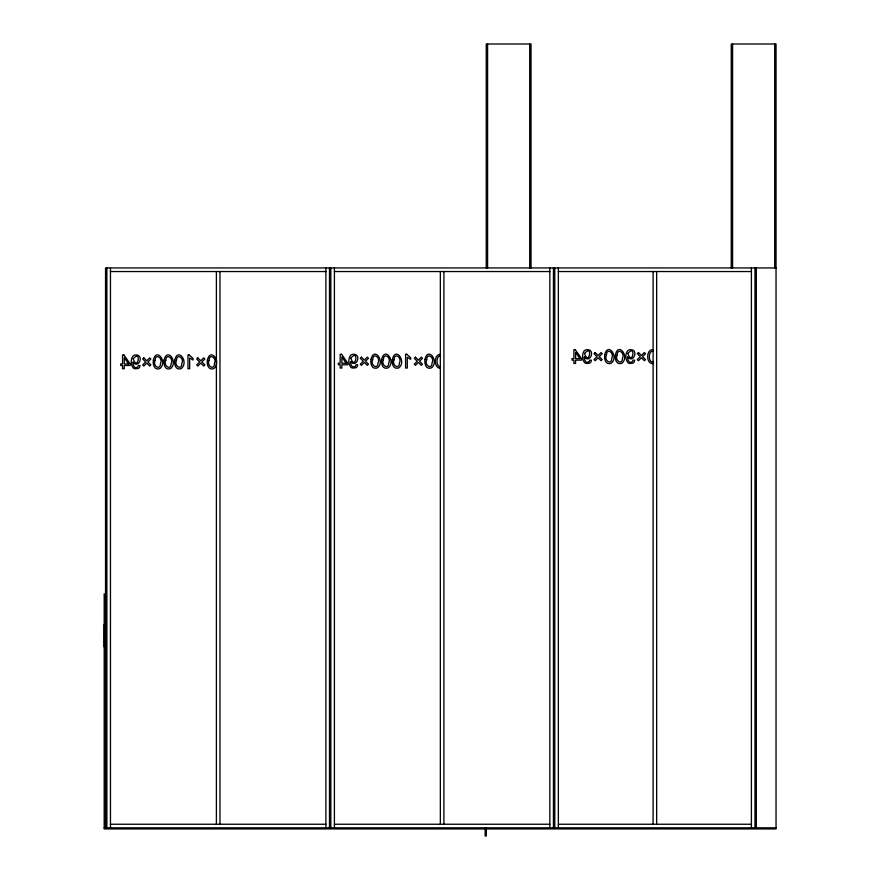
<?xml version="1.0" encoding="UTF-8"?>
<svg xmlns="http://www.w3.org/2000/svg" width="880" height="880" viewBox="0 0 880 880"><rect width="100%" height="100%" fill="white"/><g stroke="black" fill="none" stroke-linecap="round" stroke-linejoin="round"><path stroke-width="1.32" d="M653.499 361.999C647.955 363.528 647.922 349.822 653.499 351.263M440.638 366.828C435.765 366.883 435.754 355.63 440.66 355.696M440.088 354.233C433.719 354.816 433.752 367.752 440.088 368.28M653.378 363.583C645.898 364.694 645.744 348.997 653.147 349.668M776.039 267.949L105.534 267.949L105.534 827.816M110.462 271.535L325.897 271.535M334.411 271.535L549.846 271.535M558.36 271.535L751.399 271.535M104.192 624.404L104.192 646.91M110.462 824.241L325.897 824.241M334.411 824.241L549.846 824.241M558.36 824.241L751.399 824.241M104.192 827.816L776.039 827.816M774.697 44L774.697 267.949M756.327 267.949L756.327 827.816M754.985 267.949L754.985 827.816M751.399 267.949L751.399 827.816M732.589 44L732.589 267.949M731.247 267.949L731.247 44L776.039 44L776.039 828.938L104.192 828.938L104.192 593.791M656.667 271.535L656.667 824.241M653.092 271.535L653.092 824.241M558.36 267.949L558.36 827.816M554.774 267.949L554.774 827.816M553.432 267.949L553.432 827.816M549.846 267.949L549.846 827.816M531.036 267.949L531.036 44L486.244 44L486.244 267.949M529.694 44L529.694 267.949M487.586 44L487.586 267.949M486.288 828.08L486.288 836L485.166 836L485.166 828.08M443.916 271.535L443.916 824.241M440.341 271.535L440.341 824.241M334.411 267.949L334.411 827.816M330.825 267.949L330.825 827.816M329.483 267.949L329.483 827.816M325.897 267.949L325.897 827.816M219.967 271.535L219.967 824.241M216.392 271.535L216.392 824.241M110.462 267.949L110.462 827.816M106.876 267.949L106.876 827.816M132.99 362.274L132.979 362.615A8.437 8.437 0 0 0 133.518 365.596L134.288 366.828A2.585 2.585 0 0 0 136.191 367.598L137.687 367.081L138.479 365.42L140.096 365.574L139.689 367.015A3.388 3.388 0 0 1 138.325 368.489L134.805 368.786A4.213 4.213 0 0 1 133.045 367.719C130.812 364.639 130.559 359.81 132.594 356.532A4.411 4.411 0 0 1 136.026 354.937C144.353 355.047 138.655 369.226 132.99 362.274M350.603 361.57L350.592 361.911A8.437 8.437 0 0 0 351.131 364.881L351.901 366.124A2.585 2.585 0 0 0 353.804 366.894L355.3 366.377L356.081 364.716L357.709 364.87L357.302 366.311A3.388 3.388 0 0 1 355.927 367.785L352.418 368.082A4.213 4.213 0 0 1 350.658 367.015C348.425 363.935 348.172 359.106 350.196 355.828A4.411 4.411 0 0 1 353.639 354.233C361.966 354.343 356.268 368.522 350.603 361.57M584.331 356.961L584.32 357.302A8.437 8.437 0 0 0 584.859 360.272L585.64 361.515A2.585 2.585 0 0 0 587.532 362.285L589.028 361.768L589.82 360.107L591.437 360.25L591.03 361.702A3.388 3.388 0 0 1 589.666 363.165L586.146 363.473A4.213 4.213 0 0 1 584.386 362.395C582.153 359.315 581.9 354.486 583.935 351.219A4.411 4.411 0 0 1 587.367 349.624C595.694 349.723 589.996 363.913 584.331 356.961M627.638 356.961L627.627 357.302A8.437 8.437 0 0 0 628.166 360.272L628.936 361.515A2.585 2.585 0 0 0 630.839 362.285L632.335 361.768L633.116 360.107L634.744 360.25L634.337 361.702A3.388 3.388 0 0 1 632.962 363.165L629.453 363.473A4.213 4.213 0 0 1 627.693 362.395C625.46 359.315 625.207 354.486 627.242 351.219A4.411 4.411 0 0 1 630.674 349.624C639.001 349.723 633.303 363.913 627.638 356.961M155.078 360.415C152.317 365.75 160.38 371.151 160.49 363.517C163.24 358.138 155.21 352.792 155.078 360.415M165.77 360.415C163.009 365.75 171.072 371.151 171.182 363.517C173.932 358.138 165.902 352.792 165.77 360.415M176.473 360.415C173.701 365.75 181.764 371.151 181.874 363.517C184.635 358.138 176.605 352.792 176.473 360.415M209.077 360.415C206.316 365.75 214.379 371.151 214.478 363.517C217.239 358.138 209.209 352.792 209.077 360.415M372.691 359.711C369.93 365.046 377.993 370.447 378.092 362.813C380.853 357.434 372.823 352.077 372.691 359.711M383.383 359.711C380.622 365.046 388.685 370.447 388.784 362.813C391.545 357.434 383.515 352.077 383.383 359.711M394.075 359.711C391.314 365.046 399.377 370.447 399.476 362.813C402.237 357.434 394.207 352.077 394.075 359.711M426.69 359.711C423.929 365.046 431.992 370.447 432.091 362.813C434.852 357.434 426.822 352.077 426.69 359.711M606.43 355.091C603.658 360.437 611.721 365.838 611.831 358.204C614.592 352.825 606.562 347.468 606.43 355.091M617.122 355.091C614.35 360.437 622.413 365.838 622.523 358.204C625.284 352.825 617.254 347.468 617.122 355.091M153.373 360.129C152.702 363.671 153.934 369.908 158.73 368.907A3.641 3.641 0 0 0 160.908 367.565C166.837 360.646 156.266 347.479 153.373 360.129M164.065 360.129C163.405 363.671 164.626 369.908 169.422 368.907A3.641 3.641 0 0 0 171.6 367.565C177.529 360.646 166.958 347.479 164.065 360.129M174.757 360.129C174.097 363.671 175.318 369.908 180.114 368.907A3.641 3.641 0 0 0 182.292 367.565C188.221 360.646 177.65 347.479 174.757 360.129M207.372 360.129C206.701 363.671 207.922 369.908 212.718 368.907A3.641 3.641 0 0 0 214.907 367.565C220.836 360.646 210.265 347.479 207.372 360.129M370.986 359.425C370.315 362.967 371.536 369.204 376.332 368.192A3.641 3.641 0 0 0 378.521 366.861C384.45 359.942 373.879 346.775 370.986 359.425M381.678 359.425C381.007 362.967 382.228 369.204 387.024 368.192A3.641 3.641 0 0 0 389.213 366.861C395.142 359.942 384.571 346.775 381.678 359.425M392.37 359.425C391.699 362.967 392.92 369.204 397.727 368.192A3.641 3.641 0 0 0 399.905 366.861C405.834 359.942 395.263 346.775 392.37 359.425M424.985 359.425C424.314 362.967 425.535 369.204 430.331 368.192A3.641 3.641 0 0 0 432.52 366.861C438.449 359.942 427.867 346.775 424.985 359.425M604.714 354.816C604.054 358.347 605.275 364.595 610.071 363.583A3.641 3.641 0 0 0 612.249 362.241C618.178 355.333 607.607 342.166 604.714 354.816M615.406 354.816C614.746 358.347 615.967 364.595 620.763 363.583A3.641 3.641 0 0 0 622.941 362.241C628.87 355.333 618.299 342.166 615.406 354.816M133.232 358.809C137.654 372.328 141.856 348.59 133.232 358.809M350.834 358.105C355.267 371.624 359.469 347.886 350.834 358.105M584.573 353.496C588.995 367.015 593.197 343.277 584.573 353.496M627.88 353.496C632.302 367.015 636.504 343.277 627.88 353.496M143.825 357.874L142.703 359.007L145.629 361.955L142.681 364.903L143.825 366.047L146.773 363.099L149.732 366.058L150.865 364.914L147.906 361.955L150.854 359.007L149.71 357.863L146.762 360.811L143.825 357.874M197.824 357.874L196.691 359.007L199.628 361.955L196.68 364.903L197.824 366.047L200.772 363.099L203.731 366.058L204.864 364.914L201.905 361.955L204.853 359.007L203.709 357.863L200.761 360.811L197.824 357.874M361.438 357.17L360.305 358.303L363.242 361.24L360.294 364.188L361.438 365.332L364.386 362.384L367.345 365.343L368.478 364.21L365.519 361.251L368.467 358.303L367.323 357.159L364.375 360.107L361.438 357.17M415.437 357.17L414.304 358.303L417.23 361.24L414.293 364.188L415.437 365.332L418.385 362.384L421.333 365.343L422.477 364.21L419.518 361.251L422.466 358.303L421.322 357.159L418.374 360.107L415.437 357.17M595.166 352.561L594.044 353.694L596.97 356.631L594.022 359.579L595.166 360.723L598.114 357.775L601.073 360.734L602.206 359.601L599.247 356.642L602.195 353.694L601.051 352.55L598.103 355.498L595.166 352.561M638.473 352.561L637.34 353.694L640.277 356.631L637.329 359.579L638.473 360.723L641.421 357.775L644.38 360.734L645.513 359.601L642.554 356.642L645.502 353.694L644.358 352.55L641.41 355.498L638.473 352.561M575.278 349.679L573.892 349.679L573.892 358.589L572.033 358.589L572.033 360.14L573.892 360.14L573.892 363.44L575.586 363.44L575.586 360.14L581.559 360.14L581.559 358.589L575.278 349.679M406.681 354.233L405.592 354.233L405.592 368.049L407.286 368.049L407.286 357.28L410.663 359.315L410.663 357.687L406.681 354.233M341.539 354.288L340.164 354.288L340.164 363.209L338.305 363.209L338.305 364.76L340.164 364.76L340.164 368.049L341.858 368.049L341.858 364.76L347.82 364.76L347.82 363.209L341.539 354.288M123.937 354.992L122.551 354.992L122.551 363.913L120.692 363.913L120.692 365.464L122.551 365.464L122.551 368.753L124.245 368.753L124.245 365.464L130.218 365.464L130.218 363.913L123.937 354.992M189.068 354.937L187.979 354.937L187.979 368.753L189.673 368.753L189.673 357.984L193.05 360.03L193.05 358.391L189.068 354.937M579.898 358.589L575.586 358.589L575.586 352.385L579.898 358.589M346.159 363.209L341.858 363.209L341.858 357.005L346.159 363.209M128.546 363.913L124.245 363.913L124.245 357.709L128.546 363.913"/></g></svg>
